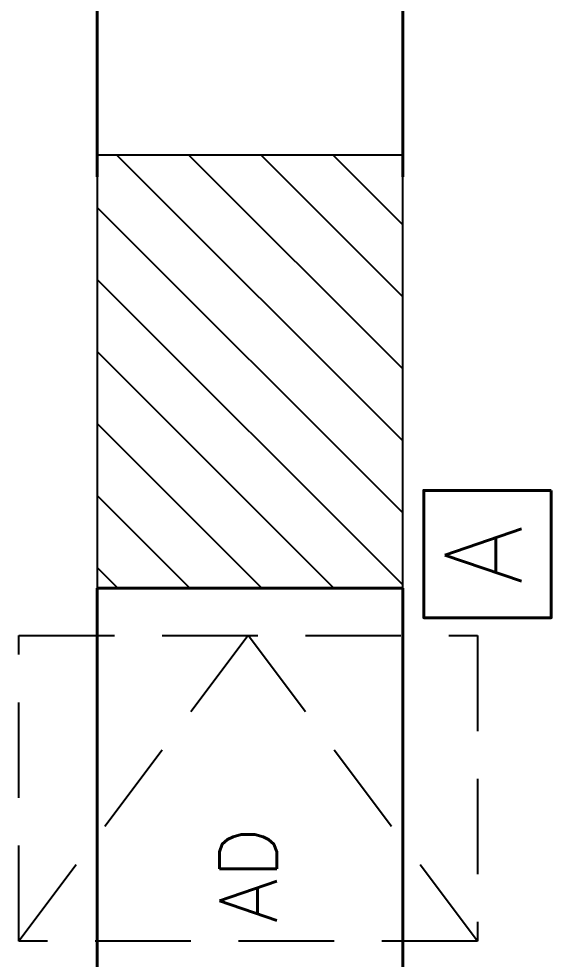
# Model space of a CAD drawing. Header units: inches. Extents: x 51 to 3278, y 66 to 1678.
# Drawn here: x 1686.1 to 1707, y 988.8 to 1025.74 of the extents above; entities that cross this region are included whole.
import ezdxf

# ---------------------------------------------------------------- set-up
doc = ezdxf.new("R2010")
doc.units = ezdxf.units.IN
doc.header["$LTSCALE"] = 30
doc.header["$MEASUREMENT"] = 0
doc.linetypes.add('HIDDEN2', pattern=[0.1875, 0.125, -0.0625])
for name, color, linetype, lineweight in [('FAB', 4, 'Continuous', 25), ('M-HVAC-EXST-DUCT', 4, 'Continuous', 40), ('SLEEVE', 4, 'Continuous', 25)]:
    doc.layers.add(name, color=color, linetype=linetype, lineweight=lineweight)
doc.styles.add('SF', font='simplex.shx')
doc.styles.get("Standard").update_dxf_attribs({"font": 'simplex.shx'})

msp = doc.modelspace()

# ---------------------------------------------------------------- linework, layer by layer
at = {"layer": 'FAB', "linetype": 'HIDDEN2'}
for p, q in [((1686.105, 1001.515), (1704.105, 1001.515)), ((1686.105, 989.515), (1686.105, 1001.515)), ((1695.105, 1001.515), (1686.105, 989.515)), ((1704.105, 989.515), (1695.105, 1001.515)), ((1704.105, 1001.515), (1704.105, 989.515)), ((1704.105, 989.515), (1686.105, 989.515))]:
    msp.add_line(p, q, dxfattribs=at)
at = {"layer": 'M-HVAC-EXST-DUCT'}
for p, q in [((1689.175, 1051.538), (1689.177, 1019.538)), ((1701.175, 1051.539), (1701.177, 1019.539)), ((1689.177, 1019.538), (1689.177, 1019.548)), ((1701.177, 1019.539), (1701.177, 1019.549)), ((1689.174, 1003.381), (1689.174, 967.381)), ((1701.174, 1003.381), (1689.174, 1003.381)), ((1701.174, 1003.381), (1701.174, 967.381))]:
    msp.add_line(p, q, dxfattribs=at)
at = {"layer": 'M-HVAC-EXST-DUCT', "elevation": 0}
msp.add_lwpolyline([(1707.001, 1007.215), (1707.001, 1002.215), (1702.001, 1002.215), (1702.001, 1007.215)], close=True, dxfattribs=at)
at = {"layer": 'SLEEVE'}
for p, q in [((1689.174, 1020.382), (1689.174, 1003.382)), ((1701.174, 1020.38), (1689.174, 1020.382)), ((1701.174, 1009.163), (1689.955, 1020.381)), ((1701.174, 1011.991), (1692.784, 1020.381)), ((1701.174, 1014.819), (1695.613, 1020.381)), ((1701.174, 1017.648), (1698.441, 1020.381)), ((1701.174, 1003.38), (1701.174, 1020.38)), ((1701.174, 1006.334), (1689.174, 1018.334)), ((1701.174, 1003.506), (1689.174, 1015.506)), ((1698.47, 1003.381), (1689.174, 1012.677)), ((1695.642, 1003.381), (1689.174, 1009.849)), ((1692.813, 1003.381), (1689.174, 1007.021)), ((1689.985, 1003.381), (1689.174, 1004.192)), ((1689.174, 1003.382), (1701.174, 1003.38))]:
    msp.add_line(p, q, dxfattribs=at)

# ---------------------------------------------------------------- texts
at = {"layer": 'FAB', "linetype": 'HIDDEN2'}
msp.add_text('AD', height=2.25, rotation=90, dxfattribs=at).set_placement((1696.228, 990.229))
at = {"layer": 'M-HVAC-EXST-DUCT'}
for s, p in [('ROUND DUCT                              LP                  Supply              139.544   127.544   139.544   127.544   12.000    12.000    32.000    3.14164   0.000     0.000     1         RIGHT     ', (1689.177, 1019.538)), ('ROUND DUCT                              LP                  Supply              139.544   127.544   139.544   127.544   12.000    12.000    32.000    3.14164   0.000     0.000     1         LEFT      ', (1701.177, 1019.539))]:
    msp.add_text(s, height=0.00001, rotation=90, dxfattribs=at).set_placement(p)
at = {"layer": 'M-HVAC-EXST-DUCT', "style": 'SF'}
msp.add_text('A', height=3, rotation=90, dxfattribs=at).set_placement((1705.831, 1003.521))

doc.saveas('drawing.dxf')
